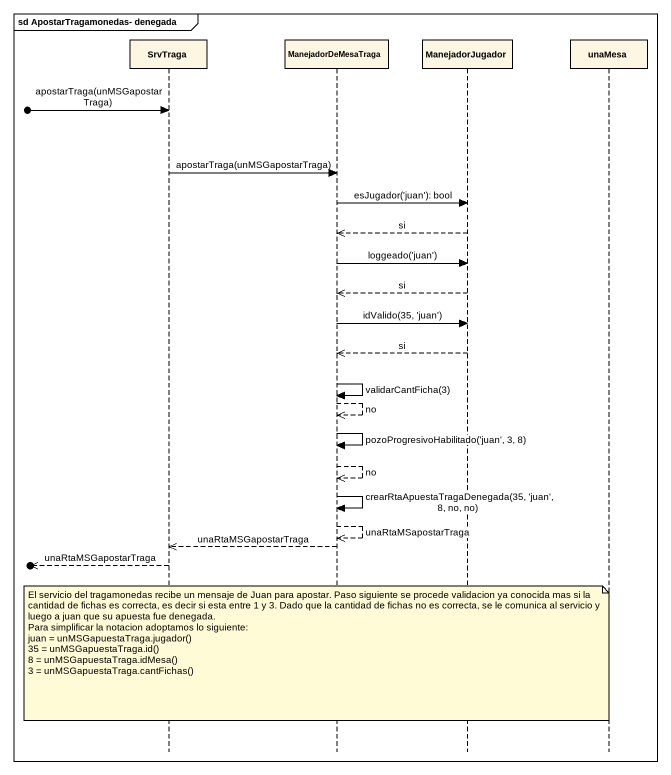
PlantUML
@startuml
mainframe sd ApostarTragamonedas- denegada
hide footbox
participant SrvTraga
participant ManejadorDeMesaTraga
participant ManejadorJugador
participant unaMesa

[o-> SrvTraga : apostarTraga(unMSGapostarTraga)
SrvTraga -> ManejadorDeMesaTraga : apostarTraga(unMSGapostarTraga)
ManejadorDeMesaTraga -> ManejadorJugador : esJugador('juan'): bool
ManejadorJugador -->> ManejadorDeMesaTraga : si
ManejadorDeMesaTraga -> ManejadorJugador : loggeado('juan')
ManejadorJugador -->> ManejadorDeMesaTraga : si
ManejadorDeMesaTraga -> ManejadorJugador : idValido(35, 'juan')
ManejadorJugador -->> ManejadorDeMesaTraga : si
ManejadorDeMesaTraga -> ManejadorDeMesaTraga : validarCantFicha(3)
ManejadorDeMesaTraga -->> ManejadorDeMesaTraga : no
ManejadorDeMesaTraga -> ManejadorDeMesaTraga : pozoProgresivoHabilitado('juan', 3, 8)
ManejadorDeMesaTraga -->> ManejadorDeMesaTraga : no
ManejadorDeMesaTraga -> ManejadorDeMesaTraga : crearRtaApuestaTragaDenegada(35, 'juan', 8, no, no)
ManejadorDeMesaTraga -->> ManejadorDeMesaTraga : unaRtaMSapostarTraga
ManejadorDeMesaTraga -->> SrvTraga : unaRtaMSGapostarTraga
[o<<-- SrvTraga : unaRtaMSGapostarTraga
note over ManejadorDeMesaTraga
  El servicio del tragamonedas recibe un mensaje de Juan para apostar. Paso siguiente se procede validacion ya conocida mas si la cantidad de fichas es correcta, es decir si esta entre 1 y 3. Dado que la cantidad de fichas no es correcta, se le comunica al servicio y luego a juan que su apuesta fue denegada.
  Para simplificar la notacion adoptamos lo siguiente:
  juan = unMSGapuestaTraga.jugador()
  35 = unMSGapuestaTraga.id()
  8 = unMSGapuestaTraga.idMesa()
  3 = unMSGapuestaTraga.cantFichas()
end note
@enduml
